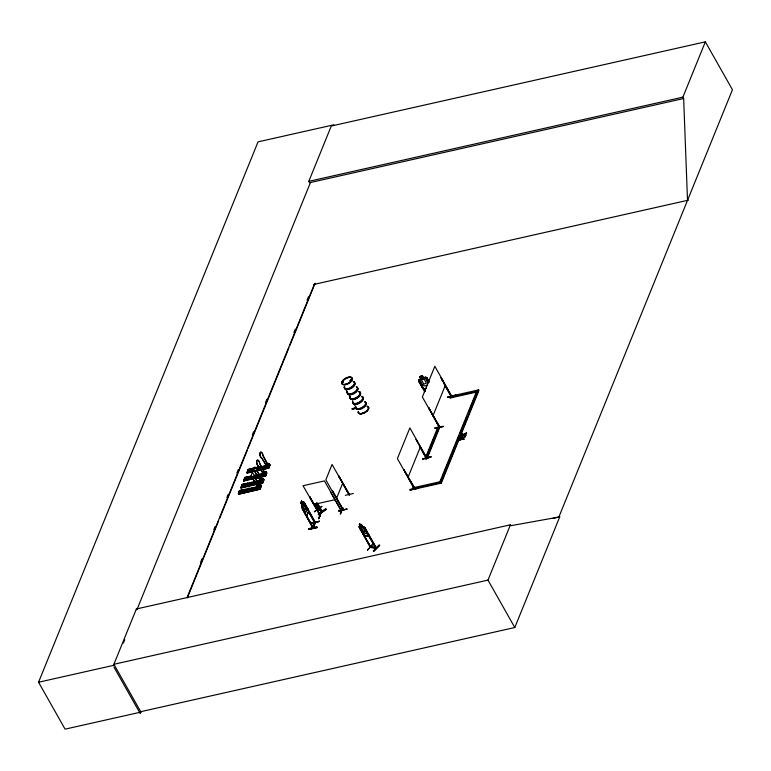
<?xml version="1.0" encoding="UTF-8"?>
<svg xmlns="http://www.w3.org/2000/svg" width="771" height="771" viewBox="0 0 771 771"><rect width="100%" height="100%" fill="white"/><g stroke="black" fill="none" stroke-linecap="round" stroke-linejoin="round"><path stroke-width="1.16" d="M261.292 479.697L261.282 479.138M264.029 472.796L263.759 471.987L265.976 471.476L266.776 473.143M342.97 509.005C341.775 508.908 344.329 509.91 342.912 509.795M348.752 493.96L348.656 494.009M349.369 494.799L338.527 475.88L349.041 494.905M309.903 496.861L309.46 497.141L309.903 496.861L320.563 515.616L320.052 515.963L319.647 515.24L320.177 514.903M259.75 485.055L259.528 485.778L259.393 485.046M259.47 485.219L259.615 485.749M261.812 478.916L262.333 479.552M263.769 472.748C264.174 472.064 262.882 473.028 265.108 471.929M265.128 472.604C262.227 470.879 268.038 477.606 264.848 472.276C265.503 473.153 265.06 471.312 264.867 472.662M265.128 472.103L264.482 472.556M267.431 464.152L267.171 464.884L266.891 464.393M267.277 464.315C266.67 465.414 268.067 463.583 267.556 464.595M268.472 464.518L268.009 463.988L267.836 464.624M268.51 464.229C268.645 464.952 267.595 463.564 268.26 464.595M238.499 494.24L260.338 489.122L238.461 494.25L239.376 490.635C245.294 487.349 237.593 498.143 241.593 490.115M238.634 493.864L239.376 490.635M239.367 491.551L239.28 491.445M240.995 488.082L241.882 484.477C247.799 481.191 240.099 491.985 244.099 483.957M243.829 481.075L265.793 475.697L266.034 475.081M247.385 479.273L243.935 480.073L243.809 480.738M244.715 478.772L244.85 478.367M269.098 467.13L268.915 468.007L247.057 472.739M247.289 472.565L254.189 470.917M247.26 472.238L250.729 471.38M260.299 488.843L260.675 488.255M261.186 486.54L260.646 484.593C257.292 483.465 259.027 487.214 258.487 485.258M261.224 486.867L261.359 486.424M261.446 486.308L261.34 485.817L260.212 488.679L259.615 487.243L240.494 491.676M262.805 482.685L240.889 487.59L262.824 482.627M263.065 482.405L263.2 482.077M263.711 480.323L263.152 478.434L260.935 478.945M264.087 479.774L243.144 484.458M255.288 478.463L265.648 475.668M266.515 473.423L266.554 473.702M269.137 467.448L246.971 472.633L247.954 469.52C253.871 466.233 246.171 477.027 250.17 468.999M269.763 465.424L257.119 468.354M269.946 465.376L269.224 463.477L269.696 464.672L268.742 467.101L256.637 470.011L266.795 467.698M269.985 464.865L268.877 468.064L247.038 473.134L247.722 470.715M270.023 465.144L257.051 468.19A1.031 0.501 -29.5 0 0 255.625 468.537M258.642 485.923L258.854 485.267M258.401 485.778C258.015 485.132 260.357 485.855 258.786 485.383M258.458 485.932L259.133 485.306M261.186 479.148L260.955 479.774M263.99 472.806L264.183 472.151M264.116 472.266L264.116 472.18M259.721 485.431C258.352 484.94 261.918 489.084 258.96 485.817M260.983 479.099L261.215 479.687M264.01 472.739L263.875 472.218M264.588 472.17L265.031 472.584M264.954 472.517L264.463 472.093M267.219 464.807L267.084 464.229L268.135 464.2M268.192 464.634L267.845 464.084M268.26 463.863C267.017 464.209 270.505 468.604 267.884 464.277L268.231 463.4L267.691 464.315M268.462 464.46L268.192 464.585M418.104 487.561L418.2 488.274L410.124 490.077L418.267 487.985M443.161 426.633L435.095 428.425M316.881 527.605L308.843 529.417L308.766 528.723L316.804 526.911L316.891 527.624L308.834 529.359M316.804 526.988L308.766 528.79M316.968 527.335L308.911 529.051L317.026 527.306M352.28 409.285L356.867 408.225M355.874 408.235L352.202 408.62L352.299 409.334M365.676 529.6L365.136 529.513L376.364 548.383L370.292 547.42L359.922 528.395L370.957 547.468L369.878 546.706L370.282 546.427M363.96 527.133L362.563 526.892L361.281 524.521L359.286 524.184L361.348 524.453L362.63 526.824L364.066 527.769L375.699 548.326L376.075 548.017M370.475 547.15L376.499 548.162L365.069 527.942M413.796 488.168L414.162 488.91L414.393 488.332M426.045 457.964L426.296 457.396M426.324 457.964L426.623 457.348L426.17 457.531M426.961 458.119L426.392 458.61M438.699 426.508L439.094 427.279L439.354 426.71C438.786 425.467 438.689 427.211 439.316 425.92M439.152 427.23L439.701 426.604L428.743 407.946L439.605 427.809L427.124 458.523L425.563 458.87L425.226 458.282L437.706 427.568L439.268 427.221L426.797 457.935L425.226 458.282M451.536 395.812L450.977 396.304L451.363 396.988L444.212 384.295M451.922 396.496L434.834 366.283L422.363 396.998L439.451 427.201L431.008 411.965M261.822 478.964L260.8 479.446M314.944 522.565L312.438 527.547L313.065 526.872M302.483 508.889L312.833 528.231L314.664 522.632M314.558 522.439L315.098 521.736L315.522 522.516L314.905 523.114L304.564 503.771M315.204 522.478L314.954 523.008M414.181 488.853L403.773 469.568L414.422 487.715L405.479 472.575M312.891 528.174L312.987 527.74M314.578 522.372L315.069 521.794M342.632 382.397C343.538 382.339 342.555 381.192 342.729 382.406M343.403 381.982L342.825 381.799M351.499 380.19L350.564 380.623L350.709 379.901M350.757 380.363C349.176 380.431 352.251 378.947 351.123 380.402M351.672 380.122L351.065 379.65M359.961 394.685L359.671 394.521M259.403 485.364L259.798 485.123M264.771 472.334L264.983 471.399L264.588 472.623M267.98 464.238L268.356 463.93M429.129 381.751L426.787 377.559L425.351 377.135L423.578 377.857L422.267 375.554L419.52 376.72L420.831 379.033L418.961 379.737L418.547 380.97L424.599 391.726M426.787 377.559L425.351 377.192L418.961 379.795L418.663 380.97L422.132 387.061M359.141 527.017L359.44 526.294M370.379 547.41L369.897 546.668M370.784 546.543L370.09 546.466M332.388 490.973L343.24 509.901M338.941 511.077L338.787 510.527L347.056 509.091L338.941 511.057M353.359 493.479L345.331 495.339M342.844 510.026L325.834 479.832L332.07 464.479L349.311 494.866M243.79 481.133L244.706 477.519C250.623 474.232 242.923 485.026 246.922 476.998M241.265 486.626L242.017 484.718L242.075 485.229M243.964 480.67L244.706 477.519M243.077 489.778L242.084 492.891L243.077 489.778L245.294 489.257L244.301 492.37L245.294 489.257M245.573 483.619L244.59 486.732L245.573 483.619L247.79 483.099L246.807 486.212L247.79 483.099M248.407 476.661L247.414 479.774L248.407 476.661L250.623 476.141L249.631 479.254L250.623 476.141M251.654 468.662C249.312 476.709 250.96 466.098 254.006 468.392M253.63 469.346L252.878 471.254L253.871 468.142M249.476 488.294C245.477 496.322 253.177 485.528 247.26 488.804L246.267 491.917L247.019 490.009M249.765 482.646L248.773 485.759L249.765 482.646L252.117 482.376L250.989 485.248L251.982 482.135M252.213 476.642L251.597 478.801L252.348 476.892A1.031 0.501 -29.5 0 0 252.464 477.519M254.054 477.085L254.806 475.177L254.189 477.336M258.054 467.178C254.247 475.707 261.494 463.689 255.972 467.939M257.996 489.2L257.398 487.754L257.948 488.727M260.502 483.041L259.894 481.596L260.444 482.569L261.398 480.15L263.615 479.629L263.152 478.434M263.325 476.083L262.718 474.637L263.277 475.611M266.573 468.084L265.976 466.638L266.525 467.611M259.258 485.74C258.883 482.925 261.735 486.472 260.27 487.484M262.776 481.326L261.61 479.273C263.075 475.495 263.913 485.74 261.812 479.234L262.15 478.357M259.654 484.516L259.114 485.431M254.276 476.623L259.239 486.067L258.487 487.976L253.216 479.331L258.661 487.937L259.413 486.029L254.449 476.584A3.094 1.388 76.9 0 0 252.57 473.269A3.094 1.388 76.9 0 0 251.51 475.977A3.094 1.388 76.9 0 0 253.389 479.292M266.843 466.802L267.479 465.192M255.885 473.134A3.094 1.388 76.9 0 1 254.006 469.818A3.094 1.388 76.9 0 1 255.076 467.11A3.094 1.388 76.9 0 1 256.945 470.426L261.909 479.87L260.993 481.817L255.721 473.172L261.157 481.779M264.569 472.951L263.817 474.859L258.545 466.214A3.094 1.388 76.9 0 1 256.666 462.899A3.094 1.388 76.9 0 1 257.726 460.191A3.094 1.388 76.9 0 1 259.605 463.506L264.732 472.902L259.779 463.467A3.094 1.388 76.9 0 0 257.9 460.152A3.094 1.388 76.9 0 0 256.839 462.851A3.094 1.388 76.9 0 0 258.709 466.176L263.99 474.82L264.732 472.902M267.816 464.952L267.065 466.86L261.793 458.215A3.094 1.388 76.9 0 1 259.914 454.9A3.094 1.388 76.9 0 1 260.983 452.191A3.094 1.388 76.9 0 1 262.853 455.507L267.99 464.913L263.027 455.468A3.094 1.388 76.9 0 0 261.147 452.153A3.094 1.388 76.9 0 0 260.087 454.861A3.094 1.388 76.9 0 0 261.967 458.176L267.238 466.821L267.99 464.913M258.381 488.785L249.023 490.954L260.164 488.216L261.118 485.788L260.646 484.593M240.966 488.091L262.824 483.022L262.111 481.075L262.66 482.058L242.258 486.761M265.667 476.054L264.935 474.117L250.421 477.49M254.372 477.779L265.494 475.1L266.438 472.671L265.976 471.476M247.038 472.796L269.04 467.698L268.192 466.118L268.742 467.101M265.6 474.367L265.947 473.49L264.781 471.438M262.66 482.058L263.615 479.629M268.848 466.368L269.195 465.491L268.029 463.438M262.718 482.521L263.846 479.658M404.052 469.5L403.57 470.088M426.575 457.396L426.71 458.649L416.041 439.374L426.247 457.415M429.023 407.878L428.531 408.466M442.506 381.279L441.012 377.751L451.7 396.969L441.581 378.754M410.143 490.125L410.056 489.412L414.653 488.351M425.717 458.302L422.797 458.967L430.979 456.798M435.114 428.493L435.017 427.789L443.296 426.334L435.017 427.857M455.931 395.166L447.749 397.229L455.777 395.359M451.979 396.41L447.864 396.998M414.673 488.265L414.461 488.785L414.355 487.542L413.892 487.725M451.382 396.217L451.575 395.802M419.819 446.92L426.43 458.649L430.97 456.789M453.878 395.947L455.902 395.157M318.683 518.343L321.006 512.551L318.847 518.642M318.693 518.748L321.15 512.908M309.826 497.064L320.485 515.818L303.013 485.74L324.446 480.921L341.514 511.125L330.614 492.206M340.869 510.267L341.447 511.154M342.546 507.703C337.476 522.96 342.401 505.776 342.95 508.012M342.729 507.993L340.657 513.785M141.026 711.623L140.245 713.57L113.915 667.05M687.51 200.364L683.655 98.524L309.585 182.708L308.805 181.339L331.279 126.03L705.349 41.846L732.45 89.735L558.859 517.081L559.736 516.888L510.942 525.677L510.45 524.8L136.371 608.984L113.896 664.294L140.939 712.086L65.092 729.154L38.55 682.239L258.054 141.864L333.901 124.796M123.389 643.043L124.738 639.728M310.462 182.515L136.862 609.861L136.371 608.984M200.633 562.232L201.992 558.888M213.769 529.889L215.128 526.545M226.905 497.555L228.264 494.211M236.87 473.018L238.229 469.674M252.281 435.104L253.64 431.75M265.417 402.761L266.776 399.417M293.953 332.503L295.312 329.15M307.089 300.16L308.448 296.816M187.016 597.727L314.317 284.345M187.42 597.679L218.675 520.733M219.581 518.507L247.212 450.486M248.117 448.25L288.884 347.894M289.79 345.668L315.146 283.217M300.835 502.904L301.625 500.986L300.767 502.894L302.145 505.217M303.369 502.191L304.063 502.335L315.474 522.526L313.19 528.154L301.818 507.877L302.165 505.178M301.606 506.537L303.427 502.066L302.926 503.29M306.781 515.693L308.554 511.346M301.548 506.489L305.277 514.103L306.81 515.818L308.641 511.327M319.483 521.206L311.32 523.355L319.493 521.225M313.489 526.699L315.069 522.622M336.455 498.596L342.69 483.244M408.013 477.384L420.494 446.669M432.974 415.762L445.455 385.047M449.792 397.412L476.594 391.379L476.931 391.967L450.129 398L450.254 396.294L478.608 389.914L478.945 390.492L441.32 483.118L412.957 489.498L412.63 488.92L413.083 487.792L439.884 481.769L440.212 482.347L441.571 479.003M450.129 398L450.254 396.294M425.563 458.87L435.364 434.738M436.251 432.55L437.591 429.254M477.047 390.261L439.422 482.887L439.759 483.475M442.477 476.777L449.271 460.036M450.187 457.801L451.546 454.456M452.452 452.22L454.717 446.65M455.622 444.414L459.246 435.49M460.152 433.254L464.691 422.094M465.597 419.867L466.956 416.513M468.768 412.051L474.657 397.547M475.572 395.311L476.931 391.967M441.32 483.118L440.993 482.53L478.608 389.914M459.709 439.933L464.913 436.608L462.378 438.044L460.673 437.562L460.711 438.4L462.08 438.757M464.248 434.459L465.636 434.834L465.684 435.663L463.949 435.172L461.444 436.588L461.415 435.731L463.381 434.632L462.186 433.832L463.891 434.314L466.436 432.868L466.465 433.726L464.47 434.854L466.436 432.868M460.711 438.4L460.673 437.562M461.444 436.588L463.602 435.017M463.94 439.007L462.215 438.516L464.161 439.393M462.725 438.198L464.913 436.608M465.684 435.663L465.636 434.834M462.947 438.583L465.135 437.003M683.655 98.524L682.884 97.156L705.349 41.846M140.717 711.7L514.797 627.517L487.976 580.11L510.45 524.8M514.797 627.517L559.765 516.811L552.99 518.401M318.105 508.85L317.633 508.619L318.384 508.629M316.717 502.605L322.076 512.021C319.011 509.535 318.066 510.335 318.346 508.552M321.603 511.79L322.018 512.04L316.948 503.396M322.297 511.78L318.211 509.043M351.576 380.055L350.121 380.614M314.934 522.295L315.137 521.755L315.272 523.027M258.401 485.287L260.559 484.814M261.706 479.022L261.581 479.62M439.499 427.095L439.663 426.652M414.499 488.766L397.393 458.62L409.873 427.905L427.124 458.523M313.199 528.087L306.02 515.144M342.526 509.111L342.95 509.785M321.941 511.154L322.326 511.838L317.565 503.463M351.248 380.045L350.757 380.411M359.806 395.176L359.864 394.492M414.104 488.139L414.287 487.58M359.353 524.116L360.703 526.583L359.363 526.207L359.064 526.969L370.851 547.477M360.471 528.482L359.729 528.598M364.008 526.988L365.117 527.923L364.008 526.988L359.305 526.275M362.572 533.175L364.548 535.585L369.213 536.221M367.41 550.157L373.039 543.883L367.497 550.224M376.499 548.133L376.103 547.4C374.08 547.718 377.019 547.362 375.785 547.738M373.366 550.86L379.159 544.924L379.679 545.357L373.916 551.294L373.424 550.899M373.578 551.246L379.669 545.338M238.48 493.854L260.319 488.785M266.891 472.835L265.802 475.601M260.319 489.18L260.232 488.679L238.393 493.748M314.279 511.655L321.767 506.374M321.343 511.221L318.471 508.86M318.307 514.209L325.68 508.889L318.317 514.218L318.751 514.758L326.094 509.409L325.651 508.86M263.865 472.16L265.889 471.698M422.797 458.841L430.816 456.981M312.708 526.978L312.506 527.489M461.231 436.193L463.728 434.777L465.462 435.268M464.113 434.699L466.657 433.263M459.93 440.328L462.436 438.911M375.988 548.046L375.496 547.371M376.258 548.383L365.329 529.301M350.67 379.852L351.518 379.737M422.219 375.67L419.655 376.759L420.966 379.072L420.031 380.402L422.469 384.71L424.888 386.001L427.452 384.96L427.78 382.551L425.341 378.243L423.53 378.031L422.267 375.554M420.05 382.03L419.289 382.339L420.041 381.857L425.361 391.417M428.503 382.445L426.739 379.313L427.491 378.831M426.334 388.102L424.204 389.066C418.961 383.621 424.397 391.658 426.353 388.247M350.892 380.604L350.198 380.701M257.273 467.631L266.708 465.549M257.341 467.804L266.718 465.578M249.004 470.059L253.601 468.99M249.072 470.223L251.558 469.606M249.081 470.561L251.413 469.973M257.119 468.691L269.783 465.761L269.696 465.26M265.889 466.86L268.096 466.349M246.971 472.633L250.633 471.274M257.533 469.674L266.727 467.534M246.826 472.382L252.743 471.014M257.639 470.117L267.99 467.718M264.222 473.192L266.438 472.671M244.821 477.769L251.963 476.208L246.045 477.663M255.172 475.37L263.46 473.548L255.24 475.534M245.997 478.107L251.5 476.729M253.804 476.189L263.325 473.943M245.824 478.222L248.301 477.606M253.871 476.353L263.248 474.136M265.947 473.49L264.983 471.399M245.824 478.56L248.166 477.972M262.632 474.859L264.848 474.338M249.688 478.733L251.982 478.203M254.285 477.673L263.48 475.534M245.178 479.909L247.636 479.311M252.233 478.251L249.775 478.849L252.213 478.338M243.578 480.381L249.496 479.013M254.353 477.837L263.711 475.668M245.197 480.256L265.889 475.447L243.723 480.632M255.326 478.405L265.667 476.006M260.849 479.167L263.065 478.656M261.909 479.87L256.782 470.464M243.222 484.622L260.637 480.506M261.321 480.747L242.027 485.325M241.853 485.451L261.552 480.882M243 485.518L245.332 484.93M247.597 484.448L263.73 480.661M259.808 481.817L262.024 481.297M240.754 487.339L250.854 485.007M251.529 484.795L260.723 482.656M258.902 486.308L261.118 485.788M240.648 490.616L258.131 486.665L240.716 490.78M240.427 491.175L243.058 490.529M245.024 490.105L257.996 487.06M240.494 491.339L242.971 490.722M245.091 490.279L257.919 487.253M257.302 487.976L259.519 487.465M239.762 492.92L242.055 492.39M244.359 491.859L246.653 491.32M248.956 490.79L258.15 488.65M239.848 493.026L246.903 491.368M238.249 493.498L244.166 492.129M244.426 492.023L248.349 491.166M239.868 493.373L258.256 489.103M422.797 458.967L430.854 457.126M410.211 489.836L418.113 487.638M347.056 509.091L338.961 510.903M308.805 181.339L682.884 97.156M313.431 284.547L688.387 200.161M352.202 408.688L355.653 407.84M352.357 408.948L355.797 408.177M304.16 502.22L307.629 508.465M313.624 504.504L335.067 499.685M302.271 509.409L302.762 508.831L313.392 527.643L313.016 526.853M412.63 488.92L440.993 482.53M306.81 515.818L305.297 514.026M311.137 522.95L319.367 521.418L311.32 523.355M113.896 664.294L487.976 580.11M38.55 682.239L114.397 665.171M351.162 379.939L350.362 380.46M364.558 535.517L369.242 536.375L368.548 534.091M370.88 546.774L375.612 547.574L370.678 546.976M303.34 502.085L304.15 502.307M460.489 438.005L461.858 438.371M464.47 434.854L465.857 435.22M460.894 437.957L462.378 438.044M321.96 511.539L317.199 503.212M318.327 509.535L315.387 503.858M326.046 509.342L318.741 514.739M267.932 464.479L267.229 464.643M318.702 509.265L315.753 504.109M455.815 395.494L447.758 397.344M462.186 433.832L462.012 434.266M426.71 377.626L429.264 382.137M428.743 407.946L429.871 409.95M437.706 427.568L438.034 428.156M426.006 457.926L426.43 458.716M413.083 487.792L413.41 488.38M345.716 389.307L348.068 393.48M349.253 395.571L350.429 397.653M353.966 403.908L355.152 405.989M338.806 475.813L349.494 494.597M365.117 527.923L369.145 536.288M359.459 524.203L360.77 526.516L360.202 527.113L362.64 531.431L364.683 533.445L366.553 533.754L366.504 532.077M359.209 526.95L370.89 547.458M332.667 490.915L343.278 509.891M321.835 506.46L314.501 511.809M315.493 504.292L318.452 509.506M315.137 504.041L318.018 509.265M309.537 496.948L320.37 515.895M305.152 504.812L315.358 522.921M308.477 511.587L314.944 523.123M301.538 501.005L302.945 503.434L303.764 503.251L306.203 507.569L306.868 510.354L306.145 512.117L304.718 511.221L300.921 502.885M301.548 501.14L302.858 503.453M268.231 463.4L269.387 465.453M264.935 474.117L265.494 475.1M261.957 478.396L263.123 480.449M259.451 484.554L260.617 486.607M259.615 487.243L260.164 488.216M357.349 387.746A5.782 2.833 -29.5 0 1 354.014 393.634A5.782 2.833 -29.5 0 1 347.548 393.104M356.424 387.061A5.86 2.872 -29.5 0 1 354.515 392.979A5.86 2.872 -29.5 0 1 347.307 392.834M358.804 391.475A5.744 2.814 -29.5 0 1 356.289 397.663A5.744 2.814 -29.5 0 1 350.073 396.246M358.9 391.562A5.792 2.833 -29.5 0 1 356.366 397.797A5.792 2.833 -29.5 0 1 350.092 396.371M354.313 382.223A5.86 2.872 -29.5 0 1 350.93 388.189A5.86 2.872 -29.5 0 1 344.377 387.659M356.857 386.878A5.782 2.833 -29.5 0 1 352.848 393.104A5.782 2.833 -29.5 0 1 347.258 391.35M354.419 382.57A5.782 2.833 -29.5 0 1 350.41 388.796A5.782 2.833 -29.5 0 1 344.82 387.032M356.269 386.791A5.86 2.872 -29.5 0 1 353.706 393.104A5.86 2.872 -29.5 0 1 347.364 391.658M353.34 381.616A5.86 2.872 -29.5 0 1 351.441 387.534A5.86 2.872 -29.5 0 1 344.223 387.389M353.118 381.366A5.782 2.833 -29.5 0 1 350.593 387.582A5.782 2.833 -29.5 0 1 344.329 386.165M364.885 402.173A5.782 2.833 -29.5 0 1 363.633 407.589A5.782 2.833 -29.5 0 1 356.048 408.62M364.77 401.816A5.86 2.872 -29.5 0 1 362.206 408.129A5.86 2.872 -29.5 0 1 355.865 406.683M367.343 406.51A5.782 2.833 -29.5 0 1 365.464 412.34A5.782 2.833 -29.5 0 1 358.351 412.206M358.216 411.897A5.744 2.814 -29.5 0 0 365.29 412.042A5.744 2.814 -29.5 0 0 367.15 406.23A5.763 2.814 -29.5 0 1 365.29 412.032A5.763 2.814 -29.5 0 1 358.197 411.887M360.529 393.143A5.744 2.814 -29.5 0 1 355.383 399.06A5.744 2.814 -29.5 0 1 350.506 397.017M367.247 406.317A5.792 2.833 -29.5 0 1 365.367 412.167A5.792 2.833 -29.5 0 1 358.236 412.022M361.84 396.641A5.86 2.872 -29.5 0 1 360.568 402.134A5.86 2.872 -29.5 0 1 352.877 403.175M365.203 401.633A5.782 2.833 -29.5 0 1 361.869 407.522A5.782 2.833 -29.5 0 1 355.402 406.992M361.956 396.988A5.782 2.833 -29.5 0 1 360.086 402.828A5.782 2.833 -29.5 0 1 352.964 402.684M365.435 401.893A5.86 2.872 -29.5 0 1 361.377 408.206A5.86 2.872 -29.5 0 1 355.71 406.423M361.686 396.371A5.86 2.872 -29.5 0 1 359.132 402.684A5.86 2.872 -29.5 0 1 352.781 401.248M362.274 396.458A5.782 2.833 -29.5 0 1 358.264 402.684A5.782 2.833 -29.5 0 1 352.684 400.93M257.138 468.122A1.031 0.501 -29.5 0 1 256.261 469.231M256.155 468.421A1.031 0.501 -29.5 0 1 257.302 468.431A1.031 0.501 -29.5 0 1 256.377 469.433M254.035 476.372A1.031 0.501 -29.5 0 1 254.025 476.661M252.551 477.345A1.031 0.501 -29.5 0 1 252.127 476.883M248.146 469.896L255.22 468.248L248.146 469.896M301.731 501.825L301.702 503.723L301.731 501.825M303.379 504.205L302.666 505.969L305.104 510.277L305.817 508.513L303.379 504.205M325.844 509.168L318.529 514.565L325.873 509.217M421.988 376.296L420.34 376.961L420.773 377.732L422.421 377.058L421.988 376.296M423.963 378.802L421.4 379.843L423.838 384.151L426.402 383.11L423.963 378.802M307.668 508.417L308.699 511.366L307.668 508.417M361.214 524.849L360.009 524.646L361.647 525.62L361.214 524.849M363.064 527.595L361.204 527.287L363.642 531.595L365.502 531.913L363.064 527.595M356.453 397.952A5.782 2.833 -29.5 0 0 358.987 391.735A5.782 2.833 -29.5 0 1 356.481 398A5.782 2.833 -29.5 0 1 350.217 396.583A5.782 2.833 -29.5 0 0 356.453 397.952M345.427 384.286A5.782 2.833 -29.5 0 0 351.962 377.915A5.782 2.833 -29.5 0 0 343.268 379.872A5.782 2.833 -29.5 0 0 345.427 384.286M345.687 384.71A5.744 2.814 -29.5 0 0 352.183 378.388A5.744 2.814 -29.5 0 0 343.548 380.325A5.744 2.814 -29.5 0 0 345.687 384.71M345.524 384.459A5.792 2.833 -29.5 0 0 352.068 378.089A5.792 2.833 -29.5 0 0 343.365 380.045A5.792 2.833 -29.5 0 0 345.524 384.459M355.913 398.52A5.792 2.833 -29.5 0 0 359.922 392.285A5.792 2.833 -29.5 0 1 355.903 398.511A5.792 2.833 -29.5 0 1 350.313 396.766A5.792 2.833 -29.5 0 0 355.903 398.511M250.055 484.467A1.031 0.501 -29.5 0 0 251.211 483.33A1.031 0.501 -29.5 0 0 249.659 483.687A1.031 0.501 -29.5 0 0 250.055 484.467M249.949 484.265A1.031 0.501 -29.5 0 0 251.095 483.128A1.031 0.501 -29.5 0 0 249.544 483.494A1.031 0.501 -29.5 0 0 249.949 484.265M247.558 490.626A1.031 0.501 -29.5 0 0 248.705 489.489A1.031 0.501 -29.5 0 0 247.154 489.845A1.031 0.501 -29.5 0 0 247.558 490.626M247.443 490.423A1.031 0.501 -29.5 0 0 248.599 489.286A1.031 0.501 -29.5 0 0 247.048 489.652A1.031 0.501 -29.5 0 0 247.443 490.423"/></g></svg>
